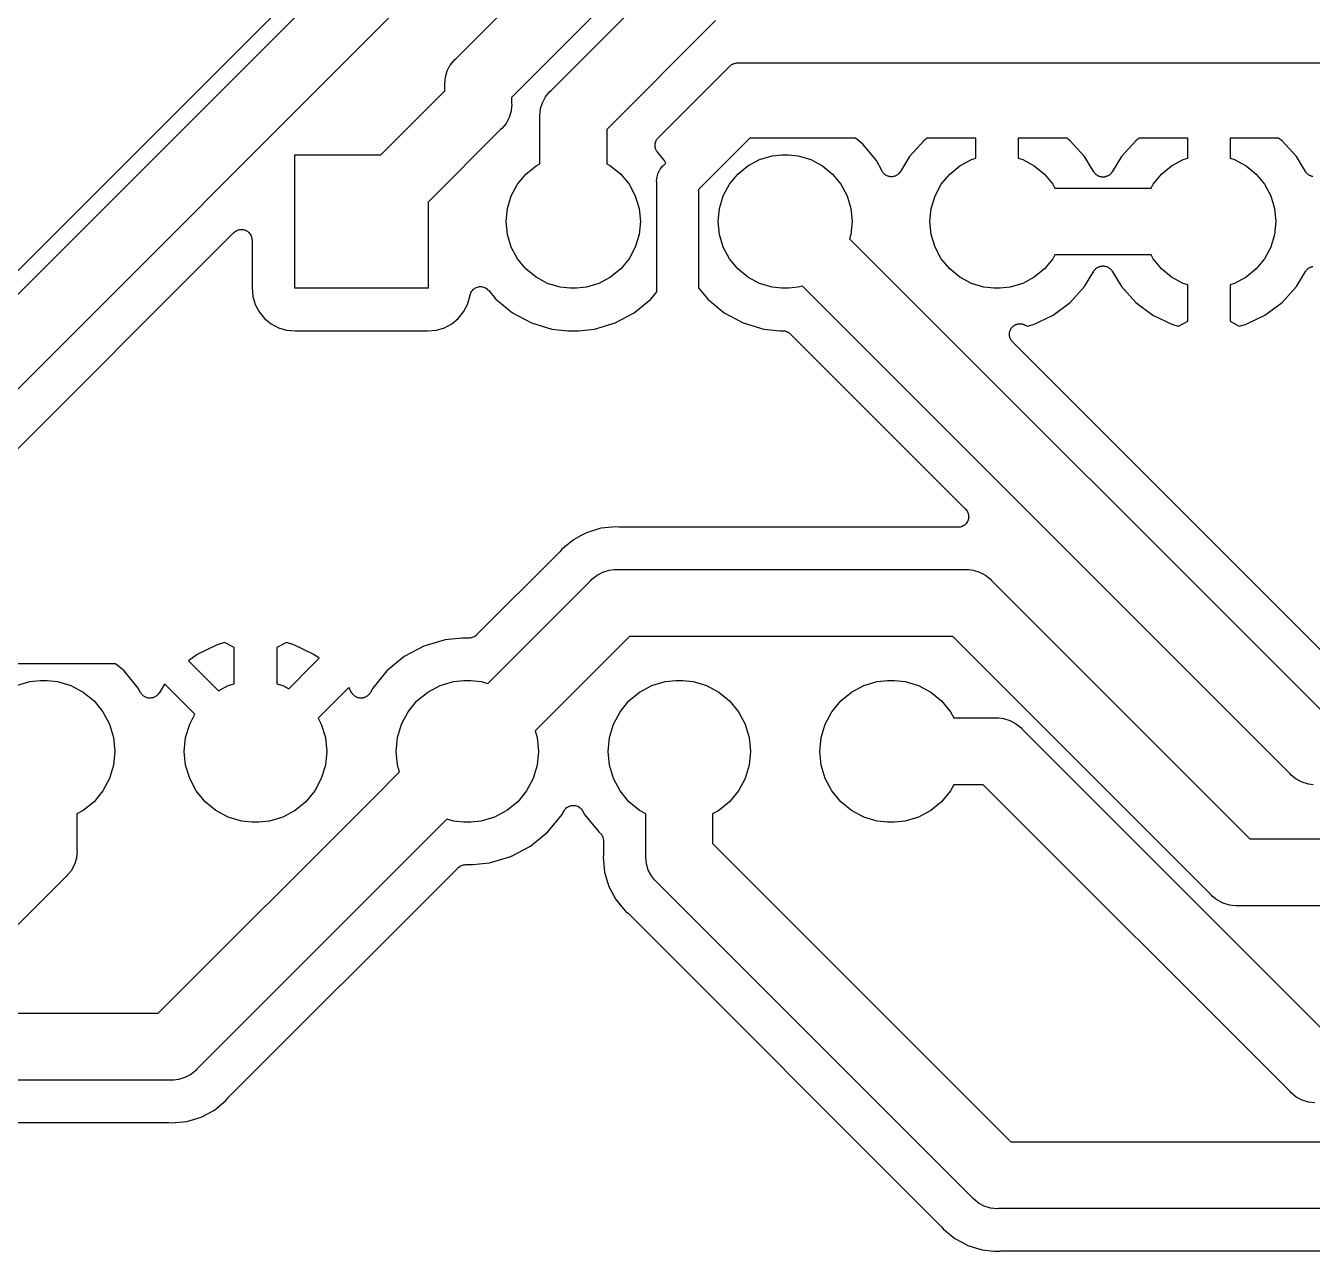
# Model space of a CAD drawing. Extents: x 77 to 164, y -183 to -59.
# Drawn here: x 107.74 to 123.16, y -164.74 to -150.05 of the extents above; entities that cross this region are included whole.
import ezdxf

# ---------------------------------------------------------------- set-up
doc = ezdxf.new("R2010")
doc.units = 0
doc.header["$MEASUREMENT"] = 0
doc.layers.add('BLACK', color=7, linetype='CONTINUOUS')

msp = doc.modelspace()

# ---------------------------------------------------------------- linework, layer by layer
at = {"layer": 'BLACK', "linetype": 'CONTINUOUS'}
for p, q in [((113.641, -146.99), (104.502, -156.129)), ((105.649, -155.265), (113.593, -147.321)), ((114.056, -147.99), (106.318, -155.728)), ((112.891, -150.449), (115.019, -148.321)), ((115.482, -148.99), (113.56, -150.912)), ((114.031, -150.833), (115.543, -149.321)), ((116.006, -149.99), (114.7, -151.296)), ((112.789, -150.592), (112.821, -150.531)), ((112.821, -150.531), (112.826, -150.523)), ((112.826, -150.523), (112.863, -150.477)), ((112.863, -150.477), (112.876, -150.462)), ((112.863, -150.477), (112.863, -150.477)), ((112.876, -150.462), (112.891, -150.449)), ((116.18, -150.534), (116.189, -150.527)), ((116.189, -150.527), (116.198, -150.519)), ((116.198, -150.519), (116.199, -150.519)), ((116.199, -150.519), (116.2, -150.518)), ((116.2, -150.518), (116.21, -150.513)), ((116.21, -150.513), (116.22, -150.508)), ((116.22, -150.508), (116.221, -150.507)), ((116.221, -150.507), (116.222, -150.507)), ((116.222, -150.507), (116.233, -150.504)), ((116.233, -150.504), (116.244, -150.5)), ((116.244, -150.5), (116.245, -150.5)), ((116.245, -150.5), (116.257, -150.499)), ((116.245, -150.5), (116.245, -150.5)), ((116.257, -150.499), (116.269, -150.498)), ((116.269, -150.498), (126.389, -150.498)), ((112.762, -150.701), (112.766, -150.668)), ((112.766, -150.668), (112.789, -150.592)), ((115.317, -151.397), (116.179, -150.535)), ((116.179, -150.535), (116.18, -150.534)), ((116.179, -150.535), (116.179, -150.535)), ((116.179, -150.535), (116.179, -150.535)), ((116.179, -150.535), (116.179, -150.535)), ((111.994, -151.6), (112.76, -150.834)), ((112.758, -150.746), (112.762, -150.701)), ((112.76, -150.766), (112.758, -150.746)), ((112.76, -150.834), (112.76, -150.766)), ((114.016, -150.846), (114.031, -150.833)), ((113.56, -150.912), (113.56, -150.98)), ((113.56, -150.98), (113.562, -151)), ((113.908, -151.045), (113.929, -150.976)), ((113.929, -150.976), (113.966, -150.907)), ((113.966, -150.907), (114.016, -150.846)), ((113.554, -151.078), (113.531, -151.154)), ((113.56, -151.02), (113.554, -151.078)), ((113.562, -151), (113.56, -151.02)), ((113.56, -151.02), (113.56, -151.02)), ((113.898, -151.13), (113.906, -151.052)), ((113.9, -151.15), (113.898, -151.13)), ((113.9, -151.707), (113.9, -151.15)), ((113.906, -151.052), (113.908, -151.045)), ((113.429, -151.297), (112.56, -152.166)), ((113.444, -151.284), (113.429, -151.297)), ((113.494, -151.223), (113.444, -151.284)), ((113.531, -151.154), (113.494, -151.223)), ((114.7, -151.296), (114.7, -151.707)), ((115.282, -151.462), (115.284, -151.455)), ((115.284, -151.455), (115.286, -151.449)), ((115.286, -151.449), (115.288, -151.443)), ((115.288, -151.443), (115.29, -151.438)), ((115.29, -151.438), (115.293, -151.432)), ((115.293, -151.432), (115.295, -151.426)), ((115.295, -151.426), (115.299, -151.421)), ((115.299, -151.421), (115.301, -151.416)), ((115.301, -151.416), (115.306, -151.411)), ((115.306, -151.411), (115.309, -151.405)), ((115.309, -151.405), (115.313, -151.401)), ((115.313, -151.401), (115.317, -151.397)), ((116.416, -151.4), (115.8, -152.016)), ((117.683, -151.4), (116.416, -151.4)), ((117.769, -151.471), (117.683, -151.4)), ((118.502, -151.431), (118.33, -151.621)), ((118.544, -151.4), (118.502, -151.431)), ((119.126, -151.4), (118.544, -151.4)), ((119.126, -151.641), (119.126, -151.4)), ((120.216, -151.4), (119.634, -151.4)), ((119.634, -151.4), (119.634, -151.641)), ((120.258, -151.431), (120.216, -151.4)), ((120.43, -151.621), (120.258, -151.431)), ((121.042, -151.431), (120.87, -151.621)), ((121.084, -151.4), (121.042, -151.431)), ((121.666, -151.4), (121.084, -151.4)), ((121.666, -151.641), (121.666, -151.4)), ((122.756, -151.4), (122.174, -151.4)), ((122.174, -151.4), (122.174, -151.641)), ((122.798, -151.431), (122.756, -151.4)), ((122.97, -151.621), (122.798, -151.431)), ((110.96, -153.2), (110.96, -151.6)), ((110.96, -151.6), (111.994, -151.6)), ((115.28, -151.486), (115.281, -151.48)), ((115.28, -151.492), (115.28, -151.486)), ((115.28, -151.498), (115.28, -151.492)), ((115.282, -151.504), (115.28, -151.498)), ((115.281, -151.473), (115.282, -151.467)), ((115.281, -151.48), (115.281, -151.473)), ((115.282, -151.467), (115.282, -151.462)), ((115.282, -151.511), (115.282, -151.504)), ((115.284, -151.517), (115.282, -151.511)), ((115.285, -151.522), (115.284, -151.517)), ((115.287, -151.528), (115.285, -151.522)), ((115.289, -151.535), (115.287, -151.528)), ((115.292, -151.54), (115.289, -151.535)), ((115.294, -151.545), (115.292, -151.54)), ((115.298, -151.551), (115.294, -151.545)), ((115.301, -151.557), (115.298, -151.551)), ((115.305, -151.561), (115.301, -151.557)), ((115.308, -151.566), (115.305, -151.561)), ((115.309, -151.567), (115.308, -151.566)), ((115.393, -151.67), (115.309, -151.567)), ((116.532, -151.657), (116.683, -151.612)), ((116.683, -151.612), (116.801, -151.6)), ((116.801, -151.6), (116.879, -151.6)), ((116.879, -151.6), (116.997, -151.612)), ((116.997, -151.612), (117.148, -151.657)), ((117.933, -151.67), (117.769, -151.471)), ((113.732, -151.832), (113.853, -151.732)), ((113.853, -151.732), (113.9, -151.707)), ((114.7, -151.707), (114.747, -151.732)), ((114.747, -151.732), (114.868, -151.832)), ((115.341, -151.772), (115.372, -151.734)), ((115.372, -151.734), (115.382, -151.727)), ((115.382, -151.727), (115.409, -151.7)), ((115.409, -151.7), (115.393, -151.67)), ((116.272, -151.832), (116.393, -151.732)), ((116.393, -151.732), (116.532, -151.657)), ((117.148, -151.657), (117.287, -151.732)), ((117.287, -151.732), (117.408, -151.832)), ((118.001, -151.797), (117.933, -151.67)), ((118.33, -151.621), (118.221, -151.802)), ((118.812, -151.832), (118.933, -151.732)), ((118.933, -151.732), (119.072, -151.657)), ((119.072, -151.657), (119.126, -151.641)), ((119.634, -151.641), (119.688, -151.657)), ((119.688, -151.657), (119.827, -151.732)), ((119.827, -151.732), (119.948, -151.832)), ((120.541, -151.806), (120.43, -151.621)), ((120.87, -151.621), (120.759, -151.806)), ((121.352, -151.832), (121.473, -151.732)), ((121.473, -151.732), (121.612, -151.657)), ((121.612, -151.657), (121.666, -151.641)), ((122.174, -151.641), (122.228, -151.657)), ((122.228, -151.657), (122.367, -151.732)), ((122.367, -151.732), (122.488, -151.832)), ((123.079, -151.802), (122.97, -151.621)), ((113.632, -151.953), (113.732, -151.832)), ((114.868, -151.832), (114.968, -151.953)), ((115.299, -151.912), (115.304, -151.863)), ((115.3, -151.924), (115.299, -151.912)), ((115.304, -151.863), (115.318, -151.816)), ((115.318, -151.816), (115.32, -151.811)), ((115.32, -151.811), (115.341, -151.772)), ((116.172, -151.953), (116.272, -151.832)), ((117.408, -151.832), (117.508, -151.953)), ((118.006, -151.804), (118.001, -151.797)), ((118.01, -151.812), (118.006, -151.804)), ((118.012, -151.814), (118.01, -151.812)), ((118.014, -151.817), (118.012, -151.814)), ((118.021, -151.824), (118.014, -151.817)), ((118.027, -151.83), (118.021, -151.824)), ((118.029, -151.832), (118.027, -151.83)), ((118.032, -151.835), (118.029, -151.832)), ((118.039, -151.84), (118.032, -151.835)), ((118.047, -151.845), (118.039, -151.84)), ((118.05, -151.847), (118.047, -151.845)), ((118.052, -151.849), (118.05, -151.847)), ((118.061, -151.852), (118.052, -151.849)), ((118.069, -151.856), (118.061, -151.852)), ((118.072, -151.857), (118.069, -151.856)), ((118.075, -151.858), (118.072, -151.857)), ((118.084, -151.86), (118.075, -151.858)), ((118.093, -151.862), (118.084, -151.86)), ((118.096, -151.862), (118.093, -151.862)), ((118.1, -151.863), (118.096, -151.862)), ((118.109, -151.863), (118.1, -151.863)), ((118.118, -151.864), (118.109, -151.863)), ((118.121, -151.863), (118.118, -151.864)), ((118.124, -151.863), (118.121, -151.863)), ((118.133, -151.861), (118.124, -151.863)), ((118.142, -151.86), (118.133, -151.861)), ((118.145, -151.859), (118.142, -151.86)), ((118.149, -151.858), (118.145, -151.859)), ((118.157, -151.855), (118.149, -151.858)), ((118.166, -151.852), (118.157, -151.855)), ((118.168, -151.85), (118.166, -151.852)), ((118.172, -151.849), (118.168, -151.85)), ((118.179, -151.844), (118.172, -151.849)), ((118.187, -151.84), (118.179, -151.844)), ((118.19, -151.837), (118.187, -151.84)), ((118.192, -151.835), (118.19, -151.837)), ((118.199, -151.829), (118.192, -151.835)), ((118.206, -151.823), (118.199, -151.829)), ((118.208, -151.82), (118.206, -151.823)), ((118.21, -151.818), (118.208, -151.82)), ((118.215, -151.811), (118.21, -151.818)), ((118.221, -151.804), (118.215, -151.811)), ((118.221, -151.802), (118.221, -151.804)), ((118.712, -151.953), (118.812, -151.832)), ((119.948, -151.832), (120.048, -151.953)), ((120.545, -151.811), (120.541, -151.806)), ((120.548, -151.816), (120.545, -151.811)), ((120.552, -151.821), (120.548, -151.816)), ((120.556, -151.826), (120.552, -151.821)), ((120.56, -151.83), (120.556, -151.826)), ((120.564, -151.835), (120.56, -151.83)), ((120.569, -151.838), (120.564, -151.835)), ((120.574, -151.843), (120.569, -151.838)), ((120.579, -151.846), (120.574, -151.843)), ((120.584, -151.849), (120.579, -151.846)), ((120.59, -151.852), (120.584, -151.849)), ((120.595, -151.856), (120.59, -151.852)), ((120.601, -151.858), (120.595, -151.856)), ((120.606, -151.86), (120.601, -151.858)), ((120.613, -151.862), (120.606, -151.86)), ((120.619, -151.864), (120.613, -151.862)), ((120.625, -151.865), (120.619, -151.864)), ((120.63, -151.866), (120.625, -151.865)), ((120.637, -151.867), (120.63, -151.866)), ((120.643, -151.868), (120.637, -151.867)), ((120.649, -151.868), (120.643, -151.868)), ((120.655, -151.868), (120.649, -151.868)), ((120.661, -151.867), (120.655, -151.868)), ((120.668, -151.867), (120.661, -151.867)), ((120.674, -151.865), (120.668, -151.867)), ((120.68, -151.864), (120.674, -151.865)), ((120.686, -151.862), (120.68, -151.864)), ((120.692, -151.861), (120.686, -151.862)), ((120.697, -151.858), (120.692, -151.861)), ((120.703, -151.856), (120.697, -151.858)), ((120.709, -151.853), (120.703, -151.856)), ((120.715, -151.85), (120.709, -151.853)), ((120.719, -151.847), (120.715, -151.85)), ((120.724, -151.844), (120.719, -151.847)), ((120.729, -151.84), (120.724, -151.844)), ((120.735, -151.836), (120.729, -151.84)), ((120.739, -151.831), (120.735, -151.836)), ((120.743, -151.828), (120.739, -151.831)), ((120.747, -151.822), (120.743, -151.828)), ((120.751, -151.817), (120.747, -151.822)), ((120.754, -151.812), (120.751, -151.817)), ((120.758, -151.808), (120.754, -151.812)), ((120.759, -151.806), (120.758, -151.808)), ((121.252, -151.953), (121.352, -151.832)), ((122.488, -151.832), (122.588, -151.953)), ((123.084, -151.809), (123.079, -151.802)), ((123.089, -151.817), (123.084, -151.809)), ((123.091, -151.819), (123.089, -151.817)), ((123.093, -151.822), (123.091, -151.819)), ((123.1, -151.828), (123.093, -151.822)), ((123.106, -151.834), (123.1, -151.828)), ((123.109, -151.836), (123.106, -151.834)), ((123.112, -151.839), (123.109, -151.836)), ((123.119, -151.843), (123.112, -151.839)), ((123.127, -151.848), (123.119, -151.843)), ((123.13, -151.85), (123.127, -151.848)), ((123.133, -151.851), (123.13, -151.85)), ((123.141, -151.854), (123.133, -151.851)), ((123.15, -151.858), (123.141, -151.854)), ((123.153, -151.859), (123.15, -151.858)), ((123.156, -151.86), (123.153, -151.859)), ((123.165, -151.861), (123.156, -151.86)), ((113.557, -152.092), (113.632, -151.953)), ((114.968, -151.953), (115.043, -152.092)), ((115.3, -153.243), (115.3, -151.924)), ((115.8, -152.016), (115.8, -153.195)), ((116.097, -152.092), (116.172, -151.953)), ((117.508, -151.953), (117.583, -152.092)), ((118.637, -152.092), (118.712, -151.953)), ((120.048, -151.953), (120.073, -152)), ((120.073, -152), (121.227, -152)), ((121.227, -152), (121.252, -151.953)), ((122.588, -151.953), (122.663, -152.092)), ((112.56, -152.166), (112.56, -153.2)), ((113.512, -152.243), (113.557, -152.092)), ((115.043, -152.092), (115.088, -152.243)), ((116.052, -152.243), (116.097, -152.092)), ((117.583, -152.092), (117.628, -152.243)), ((118.592, -152.243), (118.637, -152.092)), ((122.663, -152.092), (122.708, -152.243)), ((113.496, -152.4), (113.512, -152.243)), ((115.088, -152.243), (115.104, -152.4)), ((116.036, -152.4), (116.052, -152.243)), ((117.628, -152.243), (117.644, -152.4)), ((118.576, -152.4), (118.592, -152.243)), ((122.708, -152.243), (122.724, -152.4)), ((106.863, -155.901), (110.232, -152.532)), ((110.232, -152.532), (110.233, -152.531)), ((110.233, -152.531), (110.243, -152.523)), ((110.233, -152.531), (110.233, -152.531)), ((110.233, -152.531), (110.233, -152.531)), ((110.233, -152.531), (110.233, -152.531)), ((110.243, -152.523), (110.252, -152.516)), ((110.252, -152.516), (110.253, -152.515)), ((110.253, -152.515), (110.264, -152.51)), ((110.253, -152.515), (110.253, -152.515)), ((110.264, -152.51), (110.274, -152.504)), ((110.274, -152.504), (110.275, -152.504)), ((110.275, -152.504), (110.287, -152.5)), ((110.275, -152.504), (110.275, -152.504)), ((110.287, -152.5), (110.298, -152.497)), ((110.298, -152.497), (110.298, -152.497)), ((110.298, -152.497), (110.299, -152.497)), ((110.299, -152.497), (110.311, -152.496)), ((110.311, -152.496), (110.323, -152.495)), ((110.323, -152.495), (110.323, -152.495)), ((110.323, -152.495), (110.323, -152.495)), ((110.323, -152.495), (110.335, -152.496)), ((110.335, -152.496), (110.347, -152.497)), ((110.347, -152.497), (110.348, -152.497)), ((110.348, -152.497), (110.348, -152.497)), ((110.348, -152.497), (110.36, -152.501)), ((110.36, -152.501), (110.371, -152.505)), ((110.371, -152.505), (110.371, -152.505)), ((110.371, -152.505), (110.372, -152.505)), ((110.372, -152.505), (110.382, -152.511)), ((110.382, -152.511), (110.393, -152.516)), ((110.393, -152.516), (110.393, -152.517)), ((110.393, -152.517), (110.393, -152.517)), ((110.393, -152.517), (110.403, -152.525)), ((110.403, -152.525), (110.412, -152.532)), ((110.412, -152.532), (110.412, -152.532)), ((110.412, -152.532), (110.412, -152.533)), ((110.412, -152.533), (110.42, -152.542)), ((113.512, -152.557), (113.496, -152.4)), ((115.104, -152.4), (115.088, -152.557)), ((116.052, -152.557), (116.036, -152.4)), ((117.644, -152.4), (117.628, -152.557)), ((118.592, -152.557), (118.576, -152.4)), ((122.724, -152.4), (122.708, -152.557)), ((110.42, -152.542), (110.428, -152.551)), ((110.428, -152.551), (110.428, -152.552)), ((110.428, -152.552), (110.428, -152.552)), ((110.428, -152.552), (110.434, -152.563)), ((110.434, -152.563), (110.439, -152.573)), ((110.439, -152.573), (110.439, -152.574)), ((110.439, -152.574), (110.44, -152.574)), ((110.44, -152.574), (110.443, -152.586)), ((110.443, -152.586), (110.447, -152.597)), ((110.447, -152.597), (110.447, -152.597)), ((110.447, -152.597), (110.447, -152.598)), ((110.447, -152.598), (110.448, -152.61)), ((110.448, -152.61), (110.449, -152.622)), ((110.449, -152.622), (110.449, -153.194)), ((113.557, -152.708), (113.512, -152.557)), ((115.088, -152.557), (115.043, -152.708)), ((116.097, -152.708), (116.052, -152.557)), ((117.628, -152.557), (117.613, -152.607)), ((117.613, -152.607), (123.356, -158.35)), ((118.637, -152.708), (118.592, -152.557)), ((122.708, -152.557), (122.663, -152.708)), ((113.632, -152.847), (113.557, -152.708)), ((115.043, -152.708), (114.968, -152.847)), ((116.172, -152.847), (116.097, -152.708)), ((118.712, -152.847), (118.637, -152.708)), ((120.073, -152.8), (120.048, -152.847)), ((121.227, -152.8), (120.073, -152.8)), ((121.252, -152.847), (121.227, -152.8)), ((122.663, -152.708), (122.588, -152.847)), ((113.732, -152.968), (113.632, -152.847)), ((113.853, -153.068), (113.732, -152.968)), ((114.868, -152.968), (114.747, -153.068)), ((114.968, -152.847), (114.868, -152.968)), ((116.272, -152.968), (116.172, -152.847)), ((116.393, -153.068), (116.272, -152.968)), ((118.812, -152.968), (118.712, -152.847)), ((118.933, -153.068), (118.812, -152.968)), ((119.948, -152.968), (119.827, -153.068)), ((120.048, -152.847), (119.948, -152.968)), ((120.43, -153.179), (120.541, -152.994)), ((120.541, -152.994), (120.542, -152.992)), ((120.542, -152.992), (120.546, -152.988)), ((120.546, -152.988), (120.549, -152.983)), ((120.549, -152.983), (120.553, -152.978)), ((120.553, -152.978), (120.557, -152.972)), ((120.557, -152.972), (120.561, -152.969)), ((120.561, -152.969), (120.565, -152.964)), ((120.565, -152.964), (120.571, -152.96)), ((120.571, -152.96), (120.576, -152.956)), ((120.576, -152.956), (120.581, -152.953)), ((120.581, -152.953), (120.585, -152.95)), ((120.585, -152.95), (120.591, -152.947)), ((120.591, -152.947), (120.597, -152.944)), ((120.597, -152.944), (120.603, -152.942)), ((120.603, -152.942), (120.608, -152.939)), ((120.608, -152.939), (120.614, -152.938)), ((120.614, -152.938), (120.62, -152.935)), ((120.62, -152.935), (120.626, -152.935)), ((120.626, -152.935), (120.632, -152.933)), ((120.632, -152.933), (120.639, -152.933)), ((120.639, -152.933), (120.645, -152.932)), ((120.645, -152.932), (120.651, -152.932)), ((120.651, -152.932), (120.657, -152.932)), ((120.657, -152.932), (120.663, -152.933)), ((120.663, -152.933), (120.67, -152.934)), ((120.67, -152.934), (120.675, -152.935)), ((120.675, -152.935), (120.681, -152.936)), ((120.681, -152.936), (120.687, -152.938)), ((120.687, -152.938), (120.694, -152.94)), ((120.694, -152.94), (120.699, -152.942)), ((120.699, -152.942), (120.705, -152.944)), ((120.705, -152.944), (120.71, -152.948)), ((120.71, -152.948), (120.716, -152.951)), ((120.716, -152.951), (120.721, -152.954)), ((120.721, -152.954), (120.726, -152.957)), ((120.726, -152.957), (120.731, -152.962)), ((120.731, -152.962), (120.736, -152.965)), ((120.736, -152.965), (120.74, -152.97)), ((120.74, -152.97), (120.744, -152.974)), ((120.744, -152.974), (120.748, -152.979)), ((120.748, -152.979), (120.752, -152.984)), ((120.752, -152.984), (120.755, -152.989)), ((120.755, -152.989), (120.759, -152.994)), ((120.759, -152.994), (120.87, -153.179)), ((121.352, -152.968), (121.252, -152.847)), ((121.473, -153.068), (121.352, -152.968)), ((122.488, -152.968), (122.367, -153.068)), ((122.588, -152.847), (122.488, -152.968)), ((122.97, -153.179), (123.079, -152.998)), ((123.079, -152.996), (123.085, -152.989)), ((123.079, -152.998), (123.079, -152.996)), ((123.085, -152.989), (123.09, -152.982)), ((123.09, -152.982), (123.092, -152.98)), ((123.092, -152.98), (123.094, -152.977)), ((123.094, -152.977), (123.101, -152.971)), ((123.101, -152.971), (123.108, -152.965)), ((123.108, -152.965), (123.11, -152.963)), ((123.11, -152.963), (123.113, -152.96)), ((123.113, -152.96), (123.121, -152.956)), ((123.121, -152.956), (123.128, -152.951)), ((123.128, -152.951), (123.132, -152.95)), ((123.132, -152.95), (123.134, -152.948)), ((123.134, -152.948), (123.143, -152.945)), ((123.143, -152.945), (123.151, -152.942)), ((123.151, -152.942), (123.155, -152.941)), ((123.155, -152.941), (123.158, -152.94)), ((123.158, -152.94), (123.167, -152.939)), ((113.992, -153.143), (113.853, -153.068)), ((114.143, -153.188), (113.992, -153.143)), ((114.608, -153.143), (114.457, -153.188)), ((114.747, -153.068), (114.608, -153.143)), ((116.532, -153.143), (116.393, -153.068)), ((116.683, -153.188), (116.532, -153.143)), ((119.072, -153.143), (118.933, -153.068)), ((119.223, -153.188), (119.072, -153.143)), ((119.688, -153.143), (119.537, -153.188)), ((119.827, -153.068), (119.688, -153.143)), ((121.612, -153.143), (121.473, -153.068)), ((121.666, -153.159), (121.612, -153.143)), ((122.228, -153.143), (122.174, -153.159)), ((122.367, -153.068), (122.228, -153.143)), ((110.449, -153.194), (110.459, -153.3)), ((110.459, -153.3), (110.488, -153.395)), ((112.56, -153.2), (110.96, -153.2)), ((113.032, -153.395), (113.061, -153.3)), ((113.061, -153.292), (113.064, -153.28)), ((113.061, -153.293), (113.061, -153.292)), ((113.061, -153.294), (113.061, -153.293)), ((113.061, -153.293), (113.061, -153.293)), ((113.061, -153.293), (113.061, -153.293)), ((113.061, -153.3), (113.061, -153.294)), ((113.064, -153.28), (113.066, -153.268)), ((113.066, -153.268), (113.066, -153.268)), ((113.066, -153.268), (113.067, -153.268)), ((113.067, -153.268), (113.071, -153.257)), ((113.071, -153.257), (113.076, -153.246)), ((113.076, -153.245), (113.083, -153.235)), ((113.076, -153.246), (113.076, -153.245)), ((113.076, -153.245), (113.076, -153.245)), ((113.083, -153.235), (113.09, -153.225)), ((113.09, -153.225), (113.099, -153.216)), ((113.09, -153.225), (113.09, -153.225)), ((113.09, -153.225), (113.09, -153.225)), ((113.099, -153.216), (113.108, -153.208)), ((113.108, -153.208), (113.118, -153.201)), ((113.108, -153.208), (113.108, -153.208)), ((113.108, -153.208), (113.108, -153.208)), ((113.118, -153.201), (113.128, -153.194)), ((113.128, -153.194), (113.129, -153.194)), ((113.129, -153.194), (113.14, -153.189)), ((113.129, -153.194), (113.129, -153.194)), ((113.14, -153.189), (113.151, -153.185)), ((113.151, -153.185), (113.152, -153.185)), ((113.152, -153.185), (113.164, -153.182)), ((113.152, -153.185), (113.152, -153.185)), ((113.164, -153.182), (113.176, -153.18)), ((113.176, -153.18), (113.176, -153.18)), ((113.176, -153.18), (113.176, -153.18)), ((113.176, -153.18), (113.188, -153.18)), ((113.188, -153.18), (113.2, -153.18)), ((113.2, -153.18), (113.201, -153.18)), ((113.201, -153.18), (113.201, -153.18)), ((113.201, -153.18), (113.213, -153.183)), ((113.213, -153.183), (113.225, -153.185)), ((113.225, -153.185), (113.225, -153.185)), ((113.225, -153.185), (113.225, -153.185)), ((113.225, -153.185), (113.237, -153.19)), ((113.237, -153.19), (113.248, -153.195)), ((113.248, -153.195), (113.248, -153.195)), ((113.248, -153.195), (113.248, -153.195)), ((113.248, -153.195), (113.258, -153.202)), ((113.258, -153.202), (113.268, -153.208)), ((113.268, -153.208), (113.268, -153.209)), ((113.268, -153.209), (113.269, -153.209)), ((113.269, -153.209), (113.277, -153.217)), ((113.277, -153.217), (113.286, -153.226)), ((113.286, -153.226), (113.371, -153.329)), ((114.261, -153.2), (114.143, -153.188)), ((114.339, -153.2), (114.261, -153.2)), ((114.457, -153.188), (114.339, -153.2)), ((115.229, -153.329), (115.3, -153.243)), ((115.8, -153.195), (115.911, -153.329)), ((116.801, -153.2), (116.683, -153.188)), ((116.879, -153.2), (116.801, -153.2)), ((116.997, -153.188), (116.879, -153.2)), ((117.047, -153.173), (116.997, -153.188)), ((122.893, -159.019), (117.047, -153.173)), ((119.341, -153.2), (119.223, -153.188)), ((119.419, -153.2), (119.341, -153.2)), ((119.537, -153.188), (119.419, -153.2)), ((120.258, -153.369), (120.43, -153.179)), ((120.87, -153.179), (121.042, -153.369)), ((121.666, -153.595), (121.666, -153.159)), ((122.174, -153.159), (122.174, -153.595)), ((122.798, -153.369), (122.97, -153.179)), ((110.488, -153.395), (110.536, -153.484)), ((112.984, -153.484), (113.032, -153.395)), ((113.371, -153.329), (113.57, -153.493)), ((115.03, -153.493), (115.229, -153.329)), ((115.911, -153.329), (116.11, -153.493)), ((120.052, -153.522), (120.258, -153.369)), ((121.042, -153.369), (121.248, -153.522)), ((122.592, -153.522), (122.798, -153.369)), ((110.536, -153.484), (110.599, -153.561)), ((110.599, -153.561), (110.676, -153.624)), ((112.844, -153.624), (112.921, -153.561)), ((112.921, -153.561), (112.984, -153.484)), ((113.57, -153.493), (113.797, -153.614)), ((113.797, -153.614), (114.044, -153.689)), ((114.556, -153.689), (114.803, -153.614)), ((114.803, -153.614), (115.03, -153.493)), ((116.11, -153.493), (116.337, -153.614)), ((116.337, -153.614), (116.584, -153.689)), ((119.817, -153.632), (120.052, -153.522)), ((121.248, -153.522), (121.483, -153.632)), ((121.557, -153.655), (121.666, -153.595)), ((122.174, -153.595), (122.283, -153.655)), ((122.357, -153.632), (122.592, -153.522)), ((110.676, -153.624), (110.765, -153.672)), ((110.765, -153.672), (110.86, -153.701)), ((110.86, -153.701), (110.966, -153.711)), ((110.966, -153.711), (112.554, -153.711)), ((112.554, -153.711), (112.66, -153.701)), ((112.66, -153.701), (112.755, -153.672)), ((112.755, -153.672), (112.844, -153.624)), ((114.044, -153.689), (114.236, -153.708)), ((114.236, -153.708), (114.364, -153.708)), ((114.364, -153.708), (114.556, -153.689)), ((116.584, -153.689), (116.776, -153.708)), ((116.776, -153.708), (116.811, -153.708)), ((116.811, -153.708), (116.812, -153.708)), ((116.812, -153.708), (116.812, -153.708)), ((116.812, -153.708), (116.812, -153.708)), ((116.812, -153.708), (116.813, -153.708)), ((116.813, -153.708), (116.825, -153.709)), ((116.825, -153.709), (116.836, -153.711)), ((116.836, -153.711), (116.837, -153.711)), ((116.837, -153.711), (116.838, -153.711)), ((116.838, -153.711), (116.849, -153.714)), ((116.849, -153.714), (116.86, -153.718)), ((116.86, -153.718), (116.861, -153.718)), ((116.861, -153.718), (116.861, -153.718)), ((116.861, -153.718), (116.872, -153.724)), ((116.872, -153.724), (116.882, -153.729)), ((116.882, -153.729), (116.882, -153.73)), ((116.882, -153.73), (116.883, -153.73)), ((116.883, -153.73), (116.892, -153.738)), ((116.892, -153.738), (116.901, -153.745)), ((116.901, -153.745), (119.003, -155.847)), ((119.528, -153.75), (119.529, -153.743)), ((119.528, -153.755), (119.528, -153.75)), ((119.528, -153.761), (119.528, -153.755)), ((119.529, -153.768), (119.528, -153.761)), ((119.529, -153.736), (119.53, -153.731)), ((119.529, -153.743), (119.529, -153.736)), ((119.53, -153.775), (119.529, -153.768)), ((119.53, -153.731), (119.531, -153.725)), ((119.531, -153.725), (119.533, -153.719)), ((119.533, -153.719), (119.534, -153.712)), ((119.534, -153.712), (119.536, -153.707)), ((119.536, -153.707), (119.538, -153.702)), ((119.538, -153.702), (119.541, -153.696)), ((119.541, -153.696), (119.544, -153.689)), ((119.544, -153.689), (119.547, -153.685)), ((119.547, -153.685), (119.55, -153.68)), ((119.55, -153.68), (119.554, -153.674)), ((119.554, -153.674), (119.558, -153.669)), ((119.558, -153.669), (119.562, -153.665)), ((119.562, -153.665), (119.566, -153.661)), ((119.566, -153.661), (119.571, -153.656)), ((119.571, -153.656), (119.576, -153.652)), ((119.576, -153.652), (119.581, -153.649)), ((119.581, -153.649), (119.585, -153.645)), ((119.585, -153.645), (119.591, -153.642)), ((119.591, -153.642), (119.597, -153.638)), ((119.597, -153.638), (119.602, -153.636)), ((119.602, -153.636), (119.607, -153.634)), ((119.607, -153.634), (119.613, -153.632)), ((119.613, -153.632), (119.62, -153.629)), ((119.62, -153.629), (119.625, -153.628)), ((119.625, -153.628), (119.631, -153.626)), ((119.631, -153.626), (119.637, -153.626)), ((119.637, -153.626), (119.644, -153.625)), ((119.644, -153.625), (119.65, -153.625)), ((119.65, -153.625), (119.655, -153.624)), ((119.655, -153.624), (119.662, -153.625)), ((119.662, -153.625), (119.669, -153.625)), ((119.669, -153.625), (119.674, -153.626)), ((119.674, -153.626), (119.68, -153.627)), ((119.68, -153.627), (119.687, -153.629)), ((119.687, -153.629), (119.693, -153.63)), ((119.693, -153.63), (119.698, -153.632)), ((119.698, -153.632), (119.704, -153.634)), ((119.704, -153.634), (119.71, -153.637)), ((119.71, -153.637), (119.716, -153.64)), ((119.716, -153.64), (119.743, -153.655)), ((119.743, -153.655), (119.817, -153.632)), ((121.483, -153.632), (121.557, -153.655)), ((122.283, -153.655), (122.357, -153.632)), ((119.532, -153.78), (119.53, -153.775)), ((119.533, -153.785), (119.532, -153.78)), ((119.535, -153.792), (119.533, -153.785)), ((119.537, -153.798), (119.535, -153.792)), ((119.54, -153.803), (119.537, -153.798)), ((119.542, -153.808), (119.54, -153.803)), ((119.545, -153.814), (119.542, -153.808)), ((119.548, -153.82), (119.545, -153.814)), ((119.552, -153.825), (119.548, -153.82)), ((119.555, -153.829), (119.552, -153.825)), ((119.56, -153.834), (119.555, -153.829)), ((119.564, -153.84), (119.56, -153.834)), ((119.565, -153.841), (119.564, -153.84)), ((123.529, -157.805), (119.565, -153.841)), ((119.003, -155.847), (119.004, -155.848)), ((119.004, -155.848), (119.004, -155.848)), ((119.004, -155.848), (119.004, -155.848)), ((119.004, -155.848), (119.004, -155.848)), ((119.004, -155.848), (119.012, -155.858)), ((119.012, -155.858), (119.02, -155.867)), ((119.02, -155.867), (119.02, -155.868)), ((119.02, -155.868), (119.02, -155.868)), ((119.02, -155.868), (119.025, -155.879)), ((119.025, -155.879), (119.031, -155.889)), ((119.031, -155.889), (119.031, -155.89)), ((119.031, -155.89), (119.031, -155.89)), ((119.031, -155.89), (119.035, -155.902)), ((119.035, -155.902), (119.038, -155.913)), ((119.038, -155.913), (119.038, -155.913)), ((119.038, -155.913), (119.038, -155.914)), ((119.038, -155.914), (119.039, -155.926)), ((119.039, -155.926), (119.04, -155.938)), ((114.63, -156.077), (114.459, -156.129)), ((114.77, -156.063), (114.63, -156.077)), ((114.808, -156.06), (114.77, -156.063)), ((114.77, -156.063), (114.77, -156.063)), ((114.846, -156.063), (114.808, -156.06)), ((114.852, -156.063), (114.846, -156.063)), ((114.857, -156.064), (114.852, -156.063)), ((114.859, -156.064), (114.857, -156.064)), ((118.913, -156.064), (114.859, -156.064)), ((118.925, -156.063), (118.913, -156.064)), ((118.938, -156.062), (118.925, -156.063)), ((118.949, -156.058), (118.938, -156.062)), ((118.938, -156.062), (118.938, -156.062)), ((118.938, -156.062), (118.938, -156.062)), ((118.961, -156.055), (118.949, -156.058)), ((118.962, -156.054), (118.961, -156.054)), ((118.961, -156.054), (118.961, -156.055)), ((118.972, -156.049), (118.962, -156.054)), ((118.983, -156.043), (118.972, -156.049)), ((118.984, -156.043), (118.983, -156.043)), ((118.983, -156.043), (118.983, -156.043)), ((118.993, -156.035), (118.984, -156.043)), ((119.002, -156.027), (118.993, -156.035)), ((119.003, -156.027), (119.002, -156.027)), ((119.011, -156.018), (119.003, -156.027)), ((119.003, -156.027), (119.003, -156.027)), ((119.018, -156.008), (119.011, -156.018)), ((119.019, -156.008), (119.018, -156.008)), ((119.018, -156.008), (119.018, -156.008)), ((119.024, -155.997), (119.019, -156.008)), ((119.03, -155.987), (119.024, -155.997)), ((119.034, -155.975), (119.03, -155.986)), ((119.03, -155.986), (119.03, -155.986)), ((119.03, -155.986), (119.03, -155.987)), ((119.038, -155.963), (119.034, -155.975)), ((119.039, -155.951), (119.038, -155.963)), ((119.038, -155.963), (119.038, -155.963)), ((119.038, -155.963), (119.038, -155.963)), ((119.04, -155.938), (119.039, -155.951)), ((119.04, -155.938), (119.04, -155.938)), ((119.04, -155.938), (119.04, -155.938)), ((114.301, -156.213), (114.193, -156.302)), ((114.386, -156.168), (114.301, -156.213)), ((114.459, -156.129), (114.386, -156.168)), ((114.13, -156.366), (113.141, -157.355)), ((114.133, -156.362), (114.13, -156.366)), ((114.137, -156.358), (114.133, -156.362)), ((114.138, -156.357), (114.137, -156.358)), ((114.163, -156.327), (114.138, -156.357)), ((114.193, -156.302), (114.163, -156.327)), ((114.193, -156.302), (114.193, -156.302)), ((114.511, -156.703), (114.524, -156.688)), ((114.524, -156.688), (114.585, -156.638)), ((114.585, -156.638), (114.654, -156.601)), ((114.654, -156.601), (114.73, -156.578)), ((114.73, -156.578), (114.788, -156.572)), ((114.788, -156.572), (114.808, -156.57)), ((114.808, -156.57), (114.828, -156.572)), ((114.828, -156.572), (118.997, -156.572)), ((118.997, -156.572), (119.016, -156.57)), ((119.016, -156.57), (119.036, -156.572)), ((119.036, -156.572), (119.036, -156.572)), ((119.036, -156.572), (119.095, -156.578)), ((119.095, -156.578), (119.17, -156.601)), ((119.17, -156.601), (119.24, -156.638)), ((119.24, -156.638), (119.3, -156.688)), ((119.3, -156.688), (119.313, -156.703)), ((113.277, -157.937), (114.511, -156.703)), ((119.313, -156.703), (122.41, -159.8)), ((110.032, -157.472), (109.789, -157.588)), ((110.12, -157.445), (110.032, -157.472)), ((110.236, -157.506), (110.12, -157.445)), ((110.86, -157.445), (110.744, -157.506)), ((110.948, -157.472), (110.86, -157.445)), ((111.191, -157.588), (110.948, -157.472)), ((112.764, -157.412), (112.508, -157.489)), ((112.963, -157.392), (112.764, -157.412)), ((113.051, -157.392), (112.963, -157.392)), ((113.063, -157.391), (113.051, -157.392)), ((113.075, -157.39), (113.063, -157.391)), ((113.076, -157.39), (113.075, -157.39)), ((113.075, -157.39), (113.075, -157.39)), ((113.087, -157.386), (113.076, -157.39)), ((113.098, -157.383), (113.087, -157.386)), ((113.099, -157.383), (113.098, -157.383)), ((113.1, -157.382), (113.099, -157.383)), ((113.11, -157.377), (113.1, -157.382)), ((113.12, -157.372), (113.11, -157.377)), ((113.121, -157.371), (113.12, -157.372)), ((113.122, -157.371), (113.121, -157.371)), ((113.131, -157.363), (113.122, -157.371)), ((113.14, -157.356), (113.131, -157.363)), ((113.141, -157.355), (113.14, -157.356)), ((113.141, -157.355), (113.141, -157.355)), ((113.141, -157.355), (113.141, -157.355)), ((113.141, -157.355), (113.141, -157.355)), ((114.974, -157.372), (113.843, -158.503)), ((118.851, -157.372), (114.974, -157.372)), ((121.947, -160.469), (118.851, -157.372)), ((109.789, -157.588), (109.687, -157.664)), ((110.236, -157.939), (110.236, -157.506)), ((110.744, -157.506), (110.744, -157.939)), ((111.253, -157.634), (111.191, -157.588)), ((112.272, -157.615), (112.065, -157.785)), ((112.508, -157.489), (112.272, -157.615)), ((108.811, -157.7), (107.089, -157.7)), ((108.915, -157.785), (108.811, -157.7)), ((109.687, -157.664), (110.046, -158.023)), ((110.888, -157.999), (111.172, -157.715)), ((111.172, -157.715), (111.253, -157.634)), ((111.172, -157.715), (111.172, -157.715)), ((107.623, -157.961), (107.783, -157.912)), ((107.783, -157.912), (107.908, -157.9)), ((107.908, -157.9), (107.992, -157.9)), ((107.992, -157.9), (108.117, -157.912)), ((108.117, -157.912), (108.277, -157.961)), ((109.085, -157.992), (108.915, -157.785)), ((112.065, -157.785), (111.895, -157.992)), ((112.703, -157.961), (112.863, -157.912)), ((112.863, -157.912), (112.988, -157.9)), ((112.988, -157.9), (113.072, -157.9)), ((113.072, -157.9), (113.197, -157.912)), ((113.197, -157.912), (113.277, -157.937)), ((115.243, -157.961), (115.403, -157.912)), ((115.403, -157.912), (115.528, -157.9)), ((115.528, -157.9), (115.612, -157.9)), ((115.612, -157.9), (115.737, -157.912)), ((115.737, -157.912), (115.897, -157.961)), ((117.783, -157.961), (117.943, -157.912)), ((117.943, -157.912), (118.068, -157.9)), ((118.068, -157.9), (118.152, -157.9)), ((118.152, -157.9), (118.277, -157.912)), ((118.277, -157.912), (118.437, -157.961)), ((108.277, -157.961), (108.425, -158.04)), ((108.425, -158.04), (108.554, -158.146)), ((109.113, -158.045), (109.085, -157.992)), ((109.118, -158.053), (109.113, -158.045)), ((109.123, -158.061), (109.118, -158.053)), ((109.125, -158.063), (109.123, -158.061)), ((109.127, -158.066), (109.125, -158.063)), ((109.133, -158.072), (109.127, -158.066)), ((109.14, -158.079), (109.133, -158.072)), ((109.142, -158.081), (109.14, -158.079)), ((109.144, -158.084), (109.142, -158.081)), ((109.152, -158.089), (109.144, -158.084)), ((109.159, -158.094), (109.152, -158.089)), ((109.3, -158.088), (109.292, -158.093)), ((109.302, -158.086), (109.3, -158.088)), ((109.305, -158.084), (109.302, -158.086)), ((109.312, -158.078), (109.305, -158.084)), ((109.318, -158.072), (109.312, -158.078)), ((109.32, -158.069), (109.318, -158.072)), ((109.323, -158.067), (109.32, -158.069)), ((109.328, -158.059), (109.323, -158.067)), ((109.333, -158.052), (109.328, -158.059)), ((109.334, -158.051), (109.333, -158.052)), ((109.398, -157.944), (109.334, -158.051)), ((109.399, -157.942), (109.398, -157.944)), ((109.763, -158.306), (109.399, -157.942)), ((110.046, -158.023), (110.163, -157.961)), ((110.163, -157.961), (110.236, -157.939)), ((110.744, -157.939), (110.817, -157.961)), ((110.817, -157.961), (110.888, -157.999)), ((111.525, -158.068), (111.241, -158.352)), ((111.607, -157.986), (111.525, -158.068)), ((111.525, -158.068), (111.525, -158.068)), ((111.646, -158.051), (111.607, -157.986)), ((111.651, -158.058), (111.646, -158.051)), ((111.656, -158.066), (111.651, -158.058)), ((111.658, -158.068), (111.656, -158.066)), ((111.66, -158.07), (111.658, -158.068)), ((111.667, -158.077), (111.66, -158.07)), ((111.674, -158.083), (111.667, -158.077)), ((111.676, -158.085), (111.674, -158.083)), ((111.679, -158.087), (111.676, -158.085)), ((111.687, -158.092), (111.679, -158.087)), ((111.826, -158.09), (111.819, -158.095)), ((111.834, -158.085), (111.826, -158.09)), ((111.836, -158.082), (111.834, -158.085)), ((111.839, -158.081), (111.836, -158.082)), ((111.845, -158.074), (111.839, -158.081)), ((111.852, -158.067), (111.845, -158.074)), ((111.854, -158.065), (111.852, -158.067)), ((111.856, -158.062), (111.854, -158.065)), ((111.861, -158.055), (111.856, -158.062)), ((111.866, -158.047), (111.861, -158.055)), ((111.867, -158.045), (111.866, -158.047)), ((111.895, -157.992), (111.867, -158.045)), ((112.426, -158.146), (112.555, -158.04)), ((112.555, -158.04), (112.703, -157.961)), ((114.966, -158.146), (115.095, -158.04)), ((115.095, -158.04), (115.243, -157.961)), ((115.897, -157.961), (116.045, -158.04)), ((116.045, -158.04), (116.174, -158.146)), ((117.506, -158.146), (117.635, -158.04)), ((117.635, -158.04), (117.783, -157.961)), ((118.437, -157.961), (118.585, -158.04)), ((118.585, -158.04), (118.714, -158.146)), ((108.554, -158.146), (108.66, -158.275)), ((109.162, -158.096), (109.159, -158.094)), ((109.165, -158.097), (109.162, -158.096)), ((109.174, -158.101), (109.165, -158.097)), ((109.182, -158.105), (109.174, -158.101)), ((109.185, -158.106), (109.182, -158.105)), ((109.188, -158.107), (109.185, -158.106)), ((109.197, -158.109), (109.188, -158.107)), ((109.206, -158.111), (109.197, -158.109)), ((109.209, -158.111), (109.206, -158.111)), ((109.212, -158.112), (109.209, -158.111)), ((109.221, -158.112), (109.212, -158.112)), ((109.231, -158.112), (109.221, -158.112)), ((109.234, -158.112), (109.231, -158.112)), ((109.237, -158.112), (109.234, -158.112)), ((109.246, -158.11), (109.237, -158.112)), ((109.255, -158.109), (109.246, -158.11)), ((109.258, -158.108), (109.255, -158.109)), ((109.261, -158.107), (109.258, -158.108)), ((109.27, -158.104), (109.261, -158.107)), ((109.279, -158.101), (109.27, -158.104)), ((109.281, -158.099), (109.279, -158.101)), ((109.284, -158.098), (109.281, -158.099)), ((109.292, -158.093), (109.284, -158.098)), ((111.694, -158.097), (111.687, -158.092)), ((111.697, -158.098), (111.694, -158.097)), ((111.7, -158.1), (111.697, -158.098)), ((111.709, -158.103), (111.7, -158.1)), ((111.717, -158.107), (111.709, -158.103)), ((111.72, -158.107), (111.717, -158.107)), ((111.723, -158.109), (111.72, -158.107)), ((111.732, -158.11), (111.723, -158.109)), ((111.741, -158.112), (111.732, -158.11)), ((111.744, -158.112), (111.741, -158.112)), ((111.748, -158.112), (111.744, -158.112)), ((111.757, -158.112), (111.748, -158.112)), ((111.766, -158.112), (111.757, -158.112)), ((111.769, -158.111), (111.766, -158.112)), ((111.772, -158.111), (111.769, -158.111)), ((111.781, -158.109), (111.772, -158.111)), ((111.79, -158.107), (111.781, -158.109)), ((111.793, -158.106), (111.79, -158.107)), ((111.797, -158.105), (111.793, -158.106)), ((111.805, -158.102), (111.797, -158.105)), ((111.813, -158.098), (111.805, -158.102)), ((111.816, -158.096), (111.813, -158.098)), ((111.819, -158.095), (111.816, -158.096)), ((112.32, -158.275), (112.426, -158.146)), ((114.86, -158.275), (114.966, -158.146)), ((116.174, -158.146), (116.28, -158.275)), ((117.4, -158.275), (117.506, -158.146)), ((118.714, -158.146), (118.82, -158.275)), ((108.66, -158.275), (108.739, -158.423)), ((109.701, -158.423), (109.763, -158.306)), ((111.241, -158.352), (111.279, -158.423)), ((112.241, -158.423), (112.32, -158.275)), ((114.781, -158.423), (114.86, -158.275)), ((116.28, -158.275), (116.359, -158.423)), ((117.321, -158.423), (117.4, -158.275)), ((118.82, -158.275), (118.86, -158.35)), ((118.86, -158.35), (119.36, -158.35)), ((119.36, -158.35), (119.38, -158.348)), ((119.38, -158.348), (119.4, -158.35)), ((119.4, -158.35), (119.4, -158.35)), ((119.4, -158.35), (119.458, -158.356)), ((119.458, -158.356), (119.534, -158.379)), ((119.534, -158.379), (119.603, -158.416)), ((108.739, -158.423), (108.788, -158.583)), ((109.652, -158.583), (109.701, -158.423)), ((111.279, -158.423), (111.328, -158.583)), ((112.192, -158.583), (112.241, -158.423)), ((113.843, -158.503), (113.868, -158.583)), ((114.732, -158.583), (114.781, -158.423)), ((116.359, -158.423), (116.408, -158.583)), ((117.272, -158.583), (117.321, -158.423)), ((119.603, -158.416), (119.664, -158.466)), ((119.664, -158.466), (119.677, -158.481)), ((119.677, -158.481), (123.356, -162.16)), ((108.788, -158.583), (108.804, -158.75)), ((109.636, -158.75), (109.652, -158.583)), ((111.328, -158.583), (111.344, -158.75)), ((112.176, -158.75), (112.192, -158.583)), ((113.868, -158.583), (113.884, -158.75)), ((114.716, -158.75), (114.732, -158.583)), ((116.408, -158.583), (116.424, -158.75)), ((117.256, -158.75), (117.272, -158.583)), ((108.804, -158.75), (108.788, -158.917)), ((109.652, -158.917), (109.636, -158.75)), ((111.344, -158.75), (111.328, -158.917)), ((112.192, -158.917), (112.176, -158.75)), ((113.884, -158.75), (113.868, -158.917)), ((114.732, -158.917), (114.716, -158.75)), ((116.424, -158.75), (116.408, -158.917)), ((117.272, -158.917), (117.256, -158.75)), ((108.788, -158.917), (108.739, -159.077)), ((109.701, -159.077), (109.652, -158.917)), ((111.328, -158.917), (111.279, -159.077)), ((111.911, -159.303), (112.217, -158.997)), ((112.217, -158.997), (112.192, -158.917)), ((113.868, -158.917), (113.819, -159.077)), ((114.781, -159.077), (114.732, -158.917)), ((116.408, -158.917), (116.359, -159.077)), ((117.321, -159.077), (117.272, -158.917)), ((108.739, -159.077), (108.66, -159.225)), ((109.78, -159.225), (109.701, -159.077)), ((111.279, -159.077), (111.2, -159.225)), ((113.819, -159.077), (113.74, -159.225)), ((114.86, -159.225), (114.781, -159.077)), ((116.359, -159.077), (116.28, -159.225)), ((117.4, -159.225), (117.321, -159.077)), ((118.86, -159.15), (118.82, -159.225)), ((119.214, -159.15), (118.86, -159.15)), ((122.893, -162.829), (119.214, -159.15)), ((122.906, -159.034), (122.893, -159.019)), ((122.921, -159.047), (122.906, -159.034)), ((122.93, -159.054), (122.921, -159.047)), ((122.921, -159.047), (122.921, -159.047)), ((122.967, -159.084), (122.93, -159.054)), ((123.036, -159.121), (122.967, -159.084)), ((123.112, -159.144), (123.036, -159.121)), ((123.17, -159.15), (123.112, -159.144)), ((108.66, -159.225), (108.554, -159.354)), ((109.324, -161.89), (111.911, -159.303)), ((109.886, -159.354), (109.78, -159.225)), ((111.2, -159.225), (111.094, -159.354)), ((111.911, -159.303), (111.911, -159.303)), ((113.74, -159.225), (113.634, -159.354)), ((114.966, -159.354), (114.86, -159.225)), ((116.28, -159.225), (116.174, -159.354)), ((117.506, -159.354), (117.4, -159.225)), ((118.82, -159.225), (118.714, -159.354)), ((108.425, -159.46), (108.35, -159.5)), ((108.554, -159.354), (108.425, -159.46)), ((110.015, -159.46), (109.886, -159.354)), ((110.163, -159.539), (110.015, -159.46)), ((110.965, -159.46), (110.817, -159.539)), ((111.094, -159.354), (110.965, -159.46)), ((113.505, -159.46), (113.357, -159.539)), ((113.634, -159.354), (113.505, -159.46)), ((114.165, -159.508), (114.188, -159.464)), ((114.188, -159.464), (114.189, -159.463)), ((114.189, -159.463), (114.196, -159.453)), ((114.189, -159.463), (114.189, -159.463)), ((114.189, -159.463), (114.189, -159.463)), ((114.189, -159.463), (114.189, -159.463)), ((114.196, -159.453), (114.203, -159.443)), ((114.203, -159.442), (114.212, -159.434)), ((114.203, -159.443), (114.203, -159.442)), ((114.203, -159.443), (114.203, -159.443)), ((114.212, -159.434), (114.22, -159.425)), ((114.22, -159.425), (114.22, -159.425)), ((114.22, -159.425), (114.221, -159.425)), ((114.221, -159.425), (114.231, -159.418)), ((114.231, -159.418), (114.241, -159.412)), ((114.241, -159.412), (114.253, -159.407)), ((114.241, -159.412), (114.241, -159.412)), ((114.241, -159.412), (114.241, -159.412)), ((114.253, -159.407), (114.264, -159.402)), ((114.264, -159.402), (114.276, -159.4)), ((114.264, -159.402), (114.264, -159.402)), ((114.264, -159.402), (114.264, -159.402)), ((114.276, -159.4), (114.288, -159.398)), ((114.288, -159.398), (114.288, -159.398)), ((114.288, -159.398), (114.289, -159.398)), ((114.289, -159.398), (114.301, -159.398)), ((114.301, -159.398), (114.313, -159.398)), ((114.313, -159.398), (114.313, -159.398)), ((114.313, -159.398), (114.314, -159.398)), ((114.314, -159.398), (114.325, -159.4)), ((114.325, -159.4), (114.337, -159.403)), ((114.337, -159.403), (114.338, -159.403)), ((114.338, -159.403), (114.338, -159.403)), ((114.338, -159.403), (114.349, -159.408)), ((114.349, -159.408), (114.36, -159.412)), ((114.36, -159.412), (114.36, -159.413)), ((114.36, -159.413), (114.361, -159.413)), ((114.361, -159.413), (114.371, -159.419)), ((114.371, -159.419), (114.381, -159.426)), ((114.381, -159.426), (114.381, -159.426)), ((114.381, -159.426), (114.381, -159.427)), ((114.381, -159.427), (114.39, -159.435)), ((114.39, -159.435), (114.398, -159.444)), ((114.398, -159.444), (114.398, -159.444)), ((114.398, -159.444), (114.399, -159.444)), ((114.399, -159.444), (114.405, -159.454)), ((114.405, -159.454), (114.412, -159.464)), ((114.412, -159.464), (114.435, -159.508)), ((115.095, -159.46), (114.966, -159.354)), ((115.17, -159.5), (115.095, -159.46)), ((116.045, -159.46), (115.97, -159.5)), ((116.174, -159.354), (116.045, -159.46)), ((117.635, -159.46), (117.506, -159.354)), ((117.783, -159.539), (117.635, -159.46)), ((118.585, -159.46), (118.437, -159.539)), ((118.714, -159.354), (118.585, -159.46)), ((108.35, -159.5), (108.35, -159.932)), ((110.323, -159.588), (110.163, -159.539)), ((110.448, -159.6), (110.323, -159.588)), ((110.532, -159.6), (110.448, -159.6)), ((110.657, -159.588), (110.532, -159.6)), ((110.817, -159.539), (110.657, -159.588)), ((112.783, -159.563), (112.477, -159.869)), ((112.863, -159.588), (112.783, -159.563)), ((112.988, -159.6), (112.863, -159.588)), ((113.072, -159.6), (112.988, -159.6)), ((113.197, -159.588), (113.072, -159.6)), ((113.357, -159.539), (113.197, -159.588)), ((113.995, -159.715), (114.165, -159.508)), ((114.435, -159.508), (114.605, -159.715)), ((115.17, -160), (115.17, -159.5)), ((115.97, -159.5), (115.97, -159.854)), ((117.943, -159.588), (117.783, -159.539)), ((118.068, -159.6), (117.943, -159.588)), ((118.152, -159.6), (118.068, -159.6)), ((118.277, -159.588), (118.152, -159.6)), ((118.437, -159.539), (118.277, -159.588)), ((113.788, -159.885), (113.995, -159.715)), ((114.605, -159.715), (114.616, -159.723)), ((114.616, -159.723), (114.617, -159.725)), ((114.617, -159.725), (114.621, -159.729)), ((114.621, -159.729), (114.625, -159.732)), ((114.625, -159.732), (114.629, -159.737)), ((114.629, -159.737), (114.634, -159.742)), ((114.634, -159.742), (114.637, -159.747)), ((114.637, -159.747), (114.641, -159.751)), ((114.641, -159.751), (114.644, -159.757)), ((114.644, -159.757), (114.648, -159.763)), ((114.648, -159.763), (114.65, -159.768)), ((114.65, -159.768), (114.652, -159.773)), ((114.652, -159.773), (114.654, -159.78)), ((114.654, -159.78), (114.657, -159.786)), ((114.657, -159.786), (114.658, -159.792)), ((108.35, -159.932), (108.352, -159.952)), ((112.477, -159.869), (109.787, -162.559)), ((112.477, -159.869), (112.477, -159.869)), ((113.552, -160.011), (113.788, -159.885)), ((114.658, -159.792), (114.66, -159.797)), ((114.66, -159.797), (114.66, -159.804)), ((114.66, -159.804), (114.662, -159.811)), ((114.662, -159.811), (114.661, -159.816)), ((114.661, -159.816), (114.662, -159.822)), ((114.662, -159.822), (114.662, -159.969)), ((115.97, -159.854), (119.546, -163.43)), ((122.41, -159.8), (131.734, -159.8)), ((108.344, -160.03), (108.321, -160.106)), ((108.35, -159.972), (108.344, -160.03)), ((108.352, -159.952), (108.35, -159.972)), ((108.35, -159.972), (108.35, -159.972)), ((113.097, -160.108), (113.296, -160.088)), ((113.296, -160.088), (113.552, -160.011)), ((114.661, -159.982), (114.658, -160.02)), ((114.658, -160.02), (114.675, -160.198)), ((114.662, -159.971), (114.661, -159.976)), ((114.661, -159.976), (114.661, -159.982)), ((114.662, -159.969), (114.662, -159.971)), ((115.168, -160.02), (115.17, -160)), ((115.176, -160.098), (115.168, -160.02)), ((108.219, -160.249), (106.977, -161.491)), ((108.234, -160.236), (108.219, -160.249)), ((108.248, -160.22), (108.234, -160.236)), ((108.283, -160.177), (108.248, -160.22)), ((108.284, -160.175), (108.283, -160.177)), ((108.321, -160.106), (108.284, -160.175)), ((110.168, -162.896), (112.858, -160.206)), ((112.858, -160.206), (112.919, -160.145)), ((112.858, -160.206), (112.858, -160.206)), ((112.919, -160.145), (112.92, -160.144)), ((112.919, -160.145), (112.919, -160.145)), ((112.919, -160.145), (112.919, -160.145)), ((112.919, -160.145), (112.919, -160.145)), ((112.92, -160.144), (112.929, -160.137)), ((112.929, -160.137), (112.938, -160.129)), ((112.938, -160.129), (112.939, -160.129)), ((112.939, -160.129), (112.94, -160.128)), ((112.94, -160.128), (112.95, -160.123)), ((112.95, -160.123), (112.96, -160.118)), ((112.96, -160.118), (112.961, -160.117)), ((112.961, -160.117), (112.962, -160.117)), ((112.962, -160.117), (112.973, -160.114)), ((112.973, -160.114), (112.984, -160.11)), ((112.984, -160.11), (112.985, -160.11)), ((112.985, -160.11), (112.997, -160.109)), ((112.985, -160.11), (112.985, -160.11)), ((112.997, -160.109), (113.009, -160.108)), ((113.009, -160.108), (113.097, -160.108)), ((114.675, -160.198), (114.727, -160.369)), ((115.199, -160.174), (115.176, -160.098)), ((115.236, -160.243), (115.199, -160.174)), ((115.273, -160.289), (115.236, -160.243)), ((114.727, -160.369), (114.811, -160.527)), ((115.286, -160.304), (115.273, -160.289)), ((115.273, -160.289), (115.273, -160.289)), ((115.301, -160.317), (115.286, -160.304)), ((119.083, -164.099), (115.301, -160.317)), ((114.811, -160.527), (114.897, -160.632)), ((121.96, -160.484), (121.947, -160.469)), ((121.975, -160.497), (121.96, -160.484)), ((122, -160.517), (121.975, -160.497)), ((121.975, -160.497), (121.975, -160.497)), ((122.021, -160.534), (122, -160.517)), ((122.09, -160.571), (122.021, -160.534)), ((114.897, -160.632), (114.897, -160.632)), ((114.897, -160.632), (114.925, -160.665)), ((114.925, -160.665), (114.955, -160.69)), ((114.955, -160.69), (114.956, -160.691)), ((114.956, -160.691), (114.96, -160.695)), ((114.96, -160.695), (114.964, -160.698)), ((114.964, -160.698), (118.702, -164.436)), ((122.166, -160.594), (122.09, -160.571)), ((122.199, -160.597), (122.166, -160.594)), ((122.244, -160.602), (122.199, -160.597)), ((122.264, -160.6), (122.244, -160.602)), ((131.88, -160.6), (122.264, -160.6)), ((103.891, -161.89), (109.324, -161.89)), ((109.787, -162.559), (109.774, -162.574)), ((109.47, -162.69), (103.745, -162.69)), ((109.49, -162.692), (109.47, -162.69)), ((109.51, -162.69), (109.49, -162.692)), ((109.568, -162.684), (109.51, -162.69)), ((109.51, -162.69), (109.51, -162.69)), ((109.644, -162.661), (109.568, -162.684)), ((109.713, -162.624), (109.644, -162.661)), ((109.774, -162.574), (109.713, -162.624)), ((122.906, -162.844), (122.893, -162.829)), ((122.938, -162.871), (122.906, -162.844)), ((122.967, -162.894), (122.938, -162.871)), ((109.997, -163.049), (110.135, -162.935)), ((110.135, -162.935), (110.16, -162.905)), ((110.16, -162.905), (110.161, -162.904)), ((110.161, -162.904), (110.165, -162.9)), ((110.165, -162.9), (110.168, -162.896)), ((123.036, -162.931), (122.967, -162.894)), ((123.112, -162.954), (123.036, -162.931)), ((123.19, -162.962), (123.112, -162.954)), ((109.668, -163.185), (109.839, -163.133)), ((109.839, -163.133), (109.997, -163.049)), ((103.777, -163.198), (109.439, -163.198)), ((109.439, -163.198), (109.441, -163.198)), ((109.441, -163.198), (109.446, -163.199)), ((109.446, -163.199), (109.452, -163.199)), ((109.452, -163.199), (109.49, -163.202)), ((109.49, -163.202), (109.528, -163.199)), ((109.528, -163.199), (109.529, -163.199)), ((109.529, -163.199), (109.668, -163.185)), ((119.546, -163.43), (128.25, -163.43)), ((119.096, -164.114), (119.083, -164.099)), ((119.157, -164.164), (119.096, -164.114)), ((119.226, -164.201), (119.157, -164.164)), ((119.302, -164.224), (119.226, -164.201)), ((119.307, -164.225), (119.302, -164.224)), ((119.38, -164.232), (119.307, -164.225)), ((119.4, -164.23), (119.38, -164.232)), ((128.104, -164.23), (119.4, -164.23)), ((118.702, -164.436), (118.703, -164.437)), ((118.703, -164.437), (118.707, -164.442)), ((118.707, -164.442), (118.71, -164.445)), ((118.71, -164.445), (118.735, -164.475)), ((118.735, -164.475), (118.765, -164.5)), ((118.765, -164.5), (118.765, -164.5)), ((118.765, -164.5), (118.873, -164.589)), ((118.873, -164.589), (118.958, -164.634)), ((118.958, -164.634), (119.031, -164.673)), ((119.031, -164.673), (119.202, -164.725)), ((119.202, -164.725), (119.342, -164.739)), ((119.342, -164.739), (119.342, -164.739)), ((119.342, -164.739), (119.38, -164.742)), ((119.38, -164.742), (119.418, -164.739)), ((119.418, -164.739), (119.42, -164.738)), ((119.42, -164.738), (119.426, -164.739)), ((119.426, -164.739), (119.431, -164.738)), ((119.431, -164.738), (127.841, -164.738))]:
    msp.add_line(p, q, dxfattribs=at)

doc.saveas('drawing.dxf')
